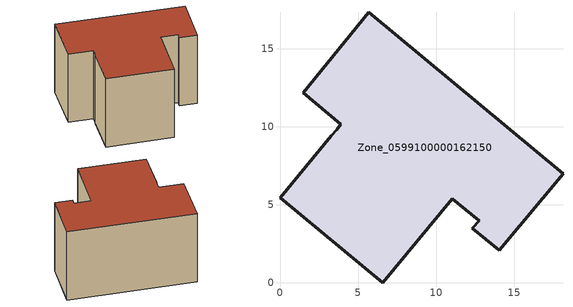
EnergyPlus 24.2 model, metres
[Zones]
Zone_0599100000162150
 floor ground (C_G): 3.9,10.17 1.5,12.16 5.68,17.33 18.13,6.97 14.03,2.07 12.31,3.49 12.76,3.98 11.03,5.38 6.57,0 0,5.43 3.27,9.4 3.63,9.8 z0
 wall outside (C_F): 3.27,9.4 0,5.43 6.57,0 11.03,5.38 12.76,3.98 12.31,3.49 14.03,2.07 18.13,6.97 5.68,17.33 1.5,12.16 3.9,10.17 3.63,9.8 3.27,9.4 z0:9.99
 roof outside (C_R): 3.9,10.17 3.63,9.8 3.27,9.4 0,5.43 6.57,0 11.03,5.38 12.76,3.98 12.31,3.49 14.03,2.07 18.13,6.97 5.68,17.33 1.5,12.16 z9.99
[BUILDING]
Pand.0599100000162150: North Axis=0; Terrain=City; Loads Convergence Tolerance Value=0.04; Temperature Convergence Tolerance Value=0.4; Solar Distribution=FullExterior; Maximum Number of Warmup Days=25; Minimum Number of Warmup Days=1
[Site:Location]
Rotterdam.The.Hague.AP_ZH_NLD Design_Conditions: Latitude=51.96; Longitude=4.45; Time Zone=1; Elevation=-4.5
[SITE:GROUNDTEMPERATURE:BUILDINGSURFACE]
18, 18, 18, 18, 18, 18, 18, 18, 18, 18, 18, 18
[MATERIAL] Thermal Absorptance=0.9; Solar Absorptance=0.7; Visible Absorptance=0.7
Name | Roughness | Thickness | Conductivity | Density | Specific Heat
G.D.1965 | MediumSmooth | 0.15 | 1 | 540 | 1210
F.D.1965 | Rough | 0.3 | 0.857143 | 1920 | 840
R.D.1965 | MediumRough | 0.2 | 0.08 | 1500 | 1000
[CONSTRUCTION]
C_G: G.D.1965
C_F: F.D.1965
C_R: R.D.1965
[ZONE]
Zone_0599100000162150: Type=1; Multiplier=1; Ceiling Height=Autocalculate; Volume=Autocalculate; Floor Area=autocalculate; Part of Total Floor Area=Yes
[ZONEINFILTRATION:DESIGNFLOWRATE]
Infil_Zone_0599100000162150: Zone or ZoneList or Space or SpaceList=Zone_0599100000162150; Schedule=AlwaysOn; Design Flow Rate Calculation Method=Flow/Area; Flow Rate per Floor Area=0.0042; Constant Term Coefficient=1; Temperature Term Coefficient=0; Velocity Term Coefficient=0; Velocity Squared Term Coefficient=0
[HVACTEMPLATE:ZONE:IDEALLOADSAIRSYSTEM]
Zone_0599100000162150: Maximum Heating Supply Air Temperature=50; Minimum Cooling Supply Air Temperature=13; Maximum Heating Supply Air Humidity Ratio=0.0156; Minimum Cooling Supply Air Humidity Ratio=0.0077; Heating Limit=NoLimit; Cooling Limit=NoLimit; Dehumidification Control Type=ConstantSensibleHeatRatio; Cooling Sensible Heat Ratio=0.7; Dehumidification Setpoint=60; Humidification Control Type=None; Humidification Setpoint=30; Outdoor Air Method=None; Outdoor Air Flow Rate per Person=0.00944; Outdoor Air Flow Rate per Zone Floor Area=0; Outdoor Air Flow Rate per Zone=0; Demand Controlled Ventilation Type=None; Outdoor Air Economizer Type=NoEconomizer; Heat Recovery Type=None; Sensible Heat Recovery Effectiveness=0.7; Latent Heat Recovery Effectiveness=0.65
[ZONECONTROL:THERMOSTAT]
ThermostatControl_Zone_0599100000162150: Zone or ZoneList=Zone_0599100000162150; Control Type Schedule=DualSetpointControlType; Control 1=Thermostat_Zone_0599100000162150; Temperature Difference Between Cutout And Setpoint=0
[THERMOSTATSETPOINT:DUALSETPOINT]
Thermostat_Zone_0599100000162150: Heating Setpoint Temperature Schedule=HeatingSetpoint_Zone_0599100000162150; Cooling Setpoint Temperature Schedule=CoolingSetpoint_Zone_0599100000162150
[SCHEDULE:COMPACT]
HeatingSetpoint_Zone_0599100000162150: Through: 12/31, For: AllDays, Until: 24:00, 21
CoolingSetpoint_Zone_0599100000162150: Through: 12/31, For: AllDays, Until: 24:00, 24
DualSetpointControlType: Through: 12/31, For: AllDays, Until: 24:00, 4
AlwaysOn: Through: 12/31, For: AllDays, Until: 24:00, 1
